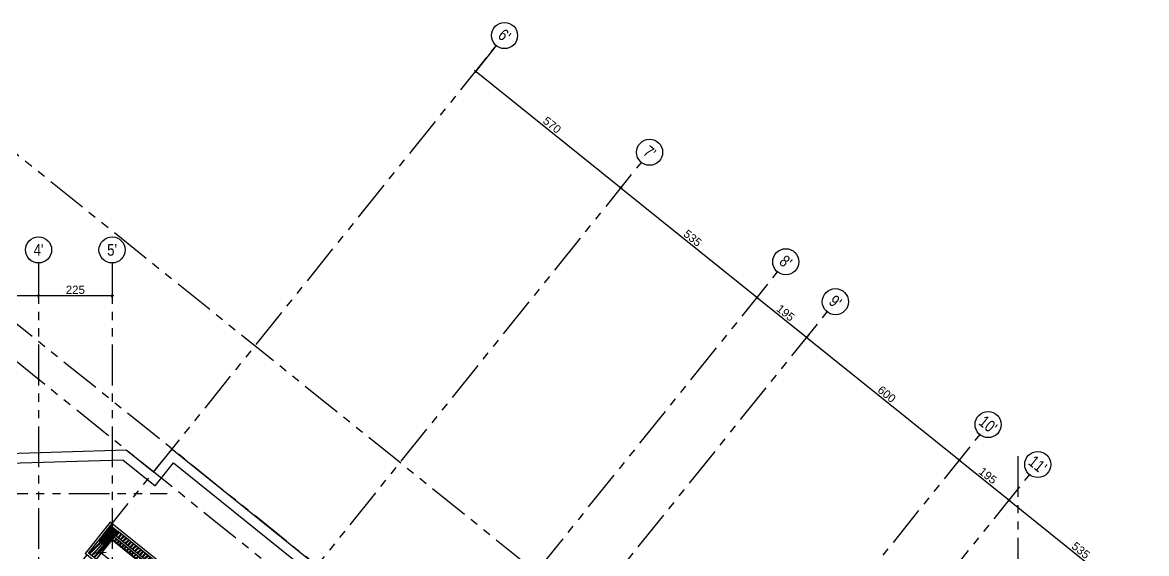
# Model space of a CAD drawing. Extents: x 186.8 to 246.9, y -2.6 to 70.8.
# Drawn here: x 206.82 to 241.24, y 54.56 to 70.81 of the extents above; entities that cross this region are included whole.
import ezdxf
from ezdxf.enums import TextEntityAlignment as Align

# ---------------------------------------------------------------- set-up
doc = ezdxf.new("R2010")
doc.units = 0
doc.header["$MEASUREMENT"] = 0
doc.header["$PDMODE"] = 35
doc.header["$PDSIZE"] = 0.3
doc.linetypes.add('AXIS_100$0$A-AXIS$0$PHANTOM', pattern=[2.5, 1.25, -0.25, 0.25, -0.25, 0.25, -0.25])
doc.layers.get('0').update_dxf_attribs({"linetype": 'CONTINUOUS'})
doc.layers.get('DEFPOINTS').update_dxf_attribs({"linetype": 'CONTINUOUS'})
for name, color, linetype in [('a-dim', 3, 'CONTINUOUS'), ('A-HATCH-CONC', 8, 'CONTINUOUS'), ('A-HATCH-WALL', 8, 'CONTINUOUS'), ('A-PLASTER', 8, 'CONTINUOUS'), ('A-PROJECTION', 9, 'CONTINUOUS'), ('a-revetement', 1, 'CONTINUOUS'), ('A-WALL', 4, 'CONTINUOUS'), ('AXIS_100$0$A-axe-dim-100', 3, 'CONTINUOUS'), ('AXIS_100$0$A-axe-text', 3, 'CONTINUOUS'), ('AXIS_100$0$A-AXIS-100', 10, 'AXIS_100$0$A-AXIS$0$PHANTOM'), ('S-9-10TH$0$A-STR 9-10TH', 2, 'CONTINUOUS')]:
    doc.layers.add(name, color=color, linetype=linetype)
doc.styles.add('A100-STEXT', font='ARIAL.TTF', dxfattribs={"height": 0.25})
doc.styles.add('AXIS_100$0$A-AXIS$0$STRUCTURE$0$A100-STEXT', font='ARIAL.TTF', dxfattribs={"height": 0.25})
doc.styles.add('AXIS_100$0$STYLE1', font='ARIAL.TTF')
doc.dimstyles.new('A100-DIM', dxfattribs={"dimtxt": 0.25, "dimasz": 0.2, "dimexe": 0.1, "dimexo": 0.3, "dimgap": 0.1, "dimtad": 1, "dimlfac": 100, "dimrnd": 0.5, "dimdsep": 46, "dimtxsty": 'A100-STEXT', "dimblk1": 'OBLIQUE', "dimblk2": 'OBLIQUE', "dimsah": 1, "dimcen": -0.05, "dimdle": 0.1, "dimclrd": 15, "dimclre": 15, "dimclrt": 256, "dimadec": 0, "dimazin": 0, "dimtfac": 0.28, "dimtix": 1, "dimtmove": 2, "dimatfit": 3, "dimldrblk": 'OBLIQUE', "dimfxl": 0, "dimtolj": 1, "dimarcsym": 0})
doc.dimstyles.new('AXIS_100$0$A50-DIM', dxfattribs={"dimtxt": 0.1, "dimasz": 0.05, "dimexe": 0.05, "dimexo": 0.1, "dimgap": 0.05, "dimtad": 1, "dimlfac": 100, "dimrnd": 0.5, "dimdsep": 46, "dimtxsty": 'AXIS_100$0$STYLE1', "dimblk": 'AXIS_100$0$_OBLIQUE', "dimcen": 0.05, "dimdle": 0.05, "dimclrd": 35, "dimclre": 35, "dimclrt": 256, "dimadec": 0, "dimazin": 0, "dimtfac": 1.4, "dimtix": 1, "dimtmove": 2, "dimatfit": 3, "dimldrblk": 'AXIS_100$0$_Open90', "dimfxl": 0, "dimtolj": 1, "dimarcsym": 0})
pattern_1 = [(45, (195.38718, -3e-10), (-0.06629126, 0.06629126), []), (45, (195.43137, -3e-10), (-0.06629126, 0.06629126), [])]

# ---------------------------------------------------------------- blocks, each defined once
blk = doc.blocks.new('_OBLIQUE')
at = {"color": 0, "linetype": 'ByBlock'}
blk.add_line((-0.5, -0.5), (0.5, 0.5), dxfattribs=at)
blk = doc.blocks.new('*D57')
at = {"layer": 'a-dim', "color": 15, "lineweight": -2}
for p, q in [((209.119, 54.414), (209.184, 54.495)), ((209.169, 54.636), (211.072, 53.105)), ((210.866, 53.009), (210.931, 53.09))]:
    blk.add_line(p, q, dxfattribs=at)
at = {"layer": 'DEFPOINTS', "color": 0}
for p in [(209.307, 54.648), (210.994, 53.168), (211.054, 53.243)]:
    blk.add_point(p, dxfattribs=at)
at = {"layer": 'a-dim', "color": 15, "lineweight": -2, "xscale": 0.2, "yscale": 0.2, "zscale": 0.2}
for p, rotation in [((209.246, 54.573), 141.193709375791), ((210.994, 53.168), 321.1937093757911)]:
    blk.add_blockref('_OBLIQUE', p, dxfattribs=dict(at, rotation=rotation))
at = {"layer": 'a-dim', "insert": (210.263, 54.048), "char_height": 0.25, "attachment_point": 5, "rotation": 321.1937, "style": 'A100-STEXT'}
blk.add_mtext('\\A1;224.5', dxfattribs=at)
blk = doc.blocks.new('AXIS_100$0$_OBLIQUE')
at = {"color": 0, "linetype": 'ByBlock'}
blk.add_line((-0.5, -0.5), (0.5, 0.5), dxfattribs=at)
blk = doc.blocks.new('*D180')
at = {"layer": 'AXIS_100$0$A-axe-dim-100', "color": 35, "linetype": 'Continuous', "lineweight": -2}
for p, q in [((205.166, 62.453), (207.366, 62.453)), ((205.216, 62.387), (205.216, 62.503)), ((207.316, 62.387), (207.316, 62.503))]:
    blk.add_line(p, q, dxfattribs=at)
at = {"layer": 'DEFPOINTS', "color": 0, "linetype": 'Continuous'}
for p in [(207.316, 62.453), (205.216, 62.287), (207.316, 62.287)]:
    blk.add_point(p, dxfattribs=at)
at = {"layer": 'AXIS_100$0$A-axe-dim-100', "color": 35, "linetype": 'Continuous', "lineweight": -2, "xscale": 0.05, "yscale": 0.05, "zscale": 0.05, "rotation": 180}
blk.add_blockref('AXIS_100$0$_OBLIQUE', (205.216, 62.453), dxfattribs=at)
at = {"layer": 'AXIS_100$0$A-axe-dim-100', "color": 35, "linetype": 'Continuous', "lineweight": -2, "xscale": 0.05, "yscale": 0.05, "zscale": 0.05}
blk.add_blockref('AXIS_100$0$_OBLIQUE', (207.316, 62.453), dxfattribs=at)
at = {"layer": 'AXIS_100$0$A-axe-dim-100', "linetype": 'Continuous', "insert": (206.266, 62.631), "char_height": 0.25, "attachment_point": 5, "style": 'AXIS_100$0$STYLE1'}
blk.add_mtext('\\A1;210', dxfattribs=at)
blk = doc.blocks.new('AXIS_100$0$_Open90')
at = {"color": 0, "linetype": 'ByBlock', "lineweight": -2}
for p, q in [((0, 0), (-1, 0)), ((-0.5, 0.5), (0, 0)), ((0, 0), (-0.5, -0.5))]:
    blk.add_line(p, q, dxfattribs=at)
blk = doc.blocks.new('*D181')
at = {"layer": 'AXIS_100$0$A-axe-dim-100', "color": 35, "linetype": 'Continuous', "lineweight": -2}
for p, q in [((221.268, 70.025), (220.673, 69.284)), ((220.665, 69.355), (225.185, 65.72)), ((225.105, 65.7), (225.178, 65.79))]:
    blk.add_line(p, q, dxfattribs=at)
at = {"layer": 'DEFPOINTS', "color": 0, "linetype": 'Continuous'}
for p in [(221.331, 70.103), (225.146, 65.751), (225.042, 65.622)]:
    blk.add_point(p, dxfattribs=at)
at = {"layer": 'AXIS_100$0$A-axe-dim-100', "color": 35, "linetype": 'Continuous', "lineweight": -2, "xscale": 0.05, "yscale": 0.05, "zscale": 0.05}
for p, rotation in [((220.704, 69.323), 141.1937093699064), ((225.146, 65.751), 321.1937093699064)]:
    blk.add_blockref('AXIS_100$0$_OBLIQUE', p, dxfattribs=dict(at, rotation=rotation))
at = {"layer": 'AXIS_100$0$A-axe-dim-100', "linetype": 'Continuous', "insert": (223.037, 67.676), "char_height": 0.25, "attachment_point": 5, "rotation": 321.1937, "style": 'AXIS_100$0$STYLE1'}
blk.add_mtext('\\A1;570', dxfattribs=at)
blk = doc.blocks.new('*D182')
at = {"layer": 'AXIS_100$0$A-axe-dim-100', "color": 35, "linetype": 'Continuous', "lineweight": -2}
for p, q in [((225.105, 65.7), (225.178, 65.79)), ((225.107, 65.782), (229.354, 62.367)), ((229.274, 62.347), (229.347, 62.437))]:
    blk.add_line(p, q, dxfattribs=at)
at = {"layer": 'DEFPOINTS', "color": 0, "linetype": 'Continuous'}
for p in [(225.042, 65.622), (229.315, 62.398), (229.211, 62.269)]:
    blk.add_point(p, dxfattribs=at)
at = {"layer": 'AXIS_100$0$A-axe-dim-100', "color": 35, "linetype": 'Continuous', "lineweight": -2, "xscale": 0.05, "yscale": 0.05, "zscale": 0.05}
for p, rotation in [((225.146, 65.751), 141.1937093699064), ((229.315, 62.398), 321.1937093699064)]:
    blk.add_blockref('AXIS_100$0$_OBLIQUE', p, dxfattribs=dict(at, rotation=rotation))
at = {"layer": 'AXIS_100$0$A-axe-dim-100', "linetype": 'Continuous', "insert": (227.342, 64.213), "char_height": 0.25, "attachment_point": 5, "rotation": 321.1937, "style": 'AXIS_100$0$STYLE1'}
blk.add_mtext('\\A1;535', dxfattribs=at)
blk = doc.blocks.new('*D183')
at = {"layer": 'AXIS_100$0$A-axe-dim-100', "color": 35, "linetype": 'Continuous', "lineweight": -2}
for p, q in [((229.274, 62.347), (229.347, 62.437)), ((229.276, 62.43), (230.874, 61.145)), ((230.898, 61.254), (230.866, 61.215))]:
    blk.add_line(p, q, dxfattribs=at)
at = {"layer": 'DEFPOINTS', "color": 0, "linetype": 'Continuous'}
for p in [(229.211, 62.269), (230.835, 61.176), (230.835, 61.176)]:
    blk.add_point(p, dxfattribs=at)
at = {"layer": 'AXIS_100$0$A-axe-dim-100', "color": 35, "linetype": 'Continuous', "lineweight": -2, "xscale": 0.05, "yscale": 0.05, "zscale": 0.05}
for p, rotation in [((229.315, 62.398), 141.1937093699064), ((230.835, 61.176), 321.1937093699064)]:
    blk.add_blockref('AXIS_100$0$_OBLIQUE', p, dxfattribs=dict(at, rotation=rotation))
at = {"layer": 'AXIS_100$0$A-axe-dim-100', "linetype": 'Continuous', "insert": (230.186, 61.926), "char_height": 0.25, "attachment_point": 5, "rotation": 321.1937, "style": 'AXIS_100$0$STYLE1'}
blk.add_mtext('\\A1;195', dxfattribs=at)
blk = doc.blocks.new('*D184')
at = {"layer": 'AXIS_100$0$A-axe-dim-100', "color": 35, "linetype": 'Continuous', "lineweight": -2}
for p, q in [((230.772, 61.098), (230.804, 61.137)), ((230.796, 61.208), (235.549, 57.385)), ((235.573, 57.494), (235.542, 57.455))]:
    blk.add_line(p, q, dxfattribs=at)
at = {"layer": 'DEFPOINTS', "color": 0, "linetype": 'Continuous'}
for p in [(230.835, 61.176), (235.51, 57.416), (235.51, 57.416)]:
    blk.add_point(p, dxfattribs=at)
at = {"layer": 'AXIS_100$0$A-axe-dim-100', "color": 35, "linetype": 'Continuous', "lineweight": -2, "xscale": 0.05, "yscale": 0.05, "zscale": 0.05}
for p, rotation in [((230.835, 61.176), 141.1937093699064), ((235.51, 57.416), 321.1937093699064)]:
    blk.add_blockref('AXIS_100$0$_OBLIQUE', p, dxfattribs=dict(at, rotation=rotation))
at = {"layer": 'AXIS_100$0$A-axe-dim-100', "linetype": 'Continuous', "insert": (233.284, 59.435), "char_height": 0.25, "attachment_point": 5, "rotation": 321.1937, "style": 'AXIS_100$0$STYLE1'}
blk.add_mtext('\\A1;600', dxfattribs=at)
blk = doc.blocks.new('*D185')
at = {"layer": 'AXIS_100$0$A-axe-dim-100', "color": 35, "linetype": 'Continuous', "lineweight": -2}
for p, q in [((235.448, 57.338), (235.479, 57.377)), ((235.472, 57.447), (237.069, 56.163)), ((236.989, 56.143), (237.061, 56.233))]:
    blk.add_line(p, q, dxfattribs=at)
at = {"layer": 'DEFPOINTS', "color": 0, "linetype": 'Continuous'}
for p in [(235.51, 57.416), (237.03, 56.194), (236.926, 56.065)]:
    blk.add_point(p, dxfattribs=at)
at = {"layer": 'AXIS_100$0$A-axe-dim-100', "color": 35, "linetype": 'Continuous', "lineweight": -2, "xscale": 0.05, "yscale": 0.05, "zscale": 0.05}
for p, rotation in [((235.51, 57.416), 141.1937093699064), ((237.03, 56.194), 321.1937093699064)]:
    blk.add_blockref('AXIS_100$0$_OBLIQUE', p, dxfattribs=dict(at, rotation=rotation))
at = {"layer": 'AXIS_100$0$A-axe-dim-100', "linetype": 'Continuous', "insert": (236.382, 56.944), "char_height": 0.25, "attachment_point": 5, "rotation": 321.1937, "style": 'AXIS_100$0$STYLE1'}
blk.add_mtext('\\A1;195', dxfattribs=at)
blk = doc.blocks.new('*D186')
at = {"layer": 'AXIS_100$0$A-axe-dim-100', "color": 35, "linetype": 'Continuous', "lineweight": -2}
for p, q in [((236.989, 56.143), (237.061, 56.233)), ((236.991, 56.225), (241.238, 52.81)), ((241.158, 52.79), (241.23, 52.88))]:
    blk.add_line(p, q, dxfattribs=at)
at = {"layer": 'DEFPOINTS', "color": 0, "linetype": 'Continuous'}
for p in [(236.926, 56.065), (241.095, 52.712), (241.199, 52.841)]:
    blk.add_point(p, dxfattribs=at)
at = {"layer": 'AXIS_100$0$A-axe-dim-100', "color": 35, "linetype": 'Continuous', "lineweight": -2, "xscale": 0.05, "yscale": 0.05, "zscale": 0.05}
for p, rotation in [((237.03, 56.194), 141.1937093699064), ((241.199, 52.841), 321.1937093699064)]:
    blk.add_blockref('AXIS_100$0$_OBLIQUE', p, dxfattribs=dict(at, rotation=rotation))
at = {"layer": 'AXIS_100$0$A-axe-dim-100', "linetype": 'Continuous', "insert": (239.226, 54.656), "char_height": 0.25, "attachment_point": 5, "rotation": 321.1937, "style": 'AXIS_100$0$STYLE1'}
blk.add_mtext('\\A1;535', dxfattribs=at)
blk = doc.blocks.new('*D194')
at = {"layer": 'AXIS_100$0$A-axe-dim-100', "color": 35, "linetype": 'Continuous', "lineweight": -2}
for p, q in [((207.266, 62.453), (209.616, 62.453)), ((207.316, 62.387), (207.316, 62.503)), ((209.566, 62.387), (209.566, 62.503))]:
    blk.add_line(p, q, dxfattribs=at)
at = {"layer": 'DEFPOINTS', "color": 0, "linetype": 'Continuous'}
for p in [(209.566, 62.453), (207.316, 62.287), (209.566, 62.287)]:
    blk.add_point(p, dxfattribs=at)
at = {"layer": 'AXIS_100$0$A-axe-dim-100', "color": 35, "linetype": 'Continuous', "lineweight": -2, "xscale": 0.05, "yscale": 0.05, "zscale": 0.05, "rotation": 180}
blk.add_blockref('AXIS_100$0$_OBLIQUE', (207.316, 62.453), dxfattribs=at)
at = {"layer": 'AXIS_100$0$A-axe-dim-100', "color": 35, "linetype": 'Continuous', "lineweight": -2, "xscale": 0.05, "yscale": 0.05, "zscale": 0.05}
blk.add_blockref('AXIS_100$0$_OBLIQUE', (209.566, 62.453), dxfattribs=at)
at = {"layer": 'AXIS_100$0$A-axe-dim-100', "linetype": 'Continuous', "insert": (208.441, 62.631), "char_height": 0.25, "attachment_point": 5, "style": 'AXIS_100$0$STYLE1'}
blk.add_mtext('\\A1;225', dxfattribs=at)

msp = doc.modelspace()

# ---------------------------------------------------------------- hatches: boundary and pattern name
at = {"layer": 'A-HATCH-CONC'}
h = msp.add_hatch(dxfattribs=at)
h.set_pattern_fill('ANSI31', color=256, scale=0.25, style=0)
h.set_pattern_definition([(45, (195.387175, -3e-10), (-0.022097087, 0.022097087), [])])
h.paths.add_polyline_path([(209.75667, 55.23141), (209.52289, 55.41942), (209.14688, 54.95186), (209.38066, 54.76385)])
at = {"layer": 'A-HATCH-WALL'}
h = msp.add_hatch(dxfattribs=at)
h.set_pattern_fill('ANSI32', color=256, scale=0.25, style=0)
h.set_pattern_definition(pattern_1)
h.paths.add_polyline_path([(209.75667, 55.23141), (209.66267, 55.11452), (211.3986, 53.71849), (211.36726, 53.67952), (209.63133, 55.07556), (209.56867, 54.99763), (211.42148, 53.50759), (211.60949, 53.74137)])
h = msp.add_hatch(dxfattribs=at)
h.set_pattern_fill('ANSI32', color=256, scale=0.25, style=0)
h.set_pattern_definition(pattern_1)
h.paths.add_polyline_path([(209.26377, 54.85785), (209.14688, 54.95186), (208.84093, 54.57142), (209.07471, 54.38341), (209.38066, 54.76385), (209.30273, 54.82652), (209.09078, 54.56297), (209.05182, 54.5943)])

# ---------------------------------------------------------------- linework, layer by layer
at = {"layer": 'A-PLASTER'}
for points in [[(208.54295, 52.61613), (208.01449, 53.04112), (209.57095, 54.97654), (211.31857, 53.5711)], [(209.04253, 54.31946), (209.57095, 54.97654), (211.46663, 53.45203)]]:
    msp.add_lwpolyline(points, dxfattribs=at)
at = {"layer": 'A-PROJECTION'}
for p, q in [((195.39554, 57.29819), (209.99725, 57.73277)), ((209.99725, 57.73277), (210.83894, 57.05588)), ((210.83894, 57.05588), (211.40296, 57.75723)), ((211.40296, 57.75723), (221.58801, 49.5664)), ((195.69554, 57.00698), (209.89551, 57.42961)), ((209.89551, 57.42961), (210.88471, 56.6341)), ((210.88471, 56.6341), (211.44873, 57.33544)), ((211.44873, 57.33544), (221.16622, 49.52062))]:
    msp.add_line(p, q, dxfattribs=at)
at = {"layer": 'a-revetement'}
for p, q in [((209.51221, 55.51784), (208.74251, 54.56074)), ((211.70791, 53.75205), (209.51221, 55.51784)), ((209.03084, 54.32886), (208.74251, 54.56074))]:
    msp.add_line(p, q, dxfattribs=at)
at = {"layer": 'A-WALL'}
for points in [[(209.56867, 54.99763), (211.42148, 53.50759), (211.60949, 53.74137), (209.75667, 55.23141)], [(209.63133, 55.07556), (211.36726, 53.67952), (211.3986, 53.71849), (209.66267, 55.11452)], [(209.38066, 54.76385), (209.07471, 54.38341), (208.84093, 54.57142), (209.14688, 54.95186)], [(209.30273, 54.82652), (209.09078, 54.56297), (209.05182, 54.5943), (209.26377, 54.85785)]]:
    msp.add_lwpolyline(points, dxfattribs=at)
at = {"layer": 'AXIS_100$0$A-AXIS-100'}
for p, q in [((199.87967, 43.42837), (221.33107, 70.10253)), ((239.83364, 40.09041), (204.04433, 68.87222)), ((204.3215, 39.85624), (225.7729, 66.5304)), ((236.33957, 37.70317), (201.50624, 65.71618)), ((236.73141, 36.23312), (200.94211, 65.01493)), ((207.31554, 63.4533), (207.31554, 41.71458)), ((209.56554, 63.4533), (209.56554, 41.71458)), ((208.49059, 36.50345), (229.94199, 63.17761)), ((210.01017, 35.2814), (231.46157, 61.95557)), ((214.68578, 31.52127), (236.13718, 58.19543)), ((237.29554, 57.54215), (237.29554, -1.8346)), ((216.20536, 30.29922), (237.65676, 56.97339)), ((193.23718, 56.4), (211.25575, 56.4))]:
    msp.add_line(p, q, dxfattribs=at)
at = {"layer": 'AXIS_100$0$A-AXIS-100', "linetype": 'Continuous'}
for centre in [(221.58175, 70.41424), (226.02358, 66.84211), (207.31554, 63.8533), (209.56554, 63.8533), (230.19267, 63.48932), (231.71224, 62.26727), (236.38786, 58.50714), (237.90743, 57.28509)]:
    msp.add_circle(centre, 0.4, dxfattribs=at)
at = {"layer": 'S-9-10TH$0$A-STR 9-10TH'}
msp.add_lwpolyline([(209.14688, 54.95186), (209.52289, 55.41942), (209.75667, 55.23141), (209.38066, 54.76385)], close=True, dxfattribs=at)

# ---------------------------------------------------------------- texts
at = {"layer": 'AXIS_100$0$A-axe-text', "style": 'AXIS_100$0$A-AXIS$0$STRUCTURE$0$A100-STEXT', "width": 0.8}
for s, p in [("6'", (221.58175, 70.41424)), ("7'", (226.02358, 66.84211)), ("8'", (230.19267, 63.48932)), ("9'", (231.71224, 62.26727)), ("10'", (236.38786, 58.50714)), ("11'", (237.90743, 57.28509))]:
    msp.add_text(s, height=0.36, rotation=321.19, dxfattribs=at).set_placement(p, align=Align.MIDDLE)
for s, p in [("4'", (207.31554, 63.8533)), ("5'", (209.56554, 63.8533))]:
    msp.add_text(s, height=0.36, dxfattribs=at).set_placement(p, align=Align.MIDDLE)

# ---------------------------------------------------------------- dimensions: what is measured, and where the dimension line sits
at = {"layer": 'a-dim'}
dim = msp.add_aligned_dim(p1=(209.30674, 54.648), p2=(211.05436, 53.24256), distance=-0.09623, dimstyle='A100-DIM', dxfattribs=at)
dim.commit()
dim.dimension.update_dxf_attribs({"geometry": '*D57', "text_midpoint": (210.26291, 54.04769)})
at = {"layer": 'AXIS_100$0$A-axe-dim-100', "linetype": 'Continuous'}
for base, p1, p2, picture, middle in [((225.14621, 65.75113), (221.33107, 70.10253), (225.04215, 65.62172), '*D181', (223.03662, 67.67563)), ((229.3153, 62.39834), (225.04215, 65.62172), (229.21124, 62.26893), '*D182', (227.34214, 64.21323)), ((230.83488, 61.1763), (229.21124, 62.26893), (230.83488, 61.1763), '*D183', (230.18642, 61.92575)), ((235.51049, 57.41616), (230.83488, 61.1763), (235.51049, 57.41616), '*D184', (233.28401, 59.43466)), ((237.03007, 56.19412), (235.51049, 57.41616), (236.926, 56.06471), '*D185', (236.38161, 56.94357)), ((241.19916, 52.84133), (236.926, 56.06471), (241.09509, 52.71192), '*D186', (239.226, 54.65622))]:
    dim = msp.add_linear_dim(base=base, p1=p1, p2=p2, angle=321.193709, dimstyle='AXIS_100$0$A50-DIM', override={"dimtxt": 0.25}, dxfattribs=at)
    dim.commit()
    dim.dimension.update_dxf_attribs({"geometry": picture, "text_midpoint": middle})
for base, p1, p2, picture, middle in [((207.31554, 62.4533), (205.21554, 62.28724), (207.31554, 62.28724), '*D180', (206.26554, 62.63095)), ((209.56554, 62.4533), (207.31554, 62.28724), (209.56554, 62.28724), '*D194', (208.44054, 62.63095))]:
    dim = msp.add_linear_dim(base=base, p1=p1, p2=p2, dimstyle='AXIS_100$0$A50-DIM', override={"dimtxt": 0.25}, dxfattribs=at)
    dim.commit()
    dim.dimension.update_dxf_attribs({"geometry": picture, "text_midpoint": middle})

doc.saveas('drawing.dxf')
